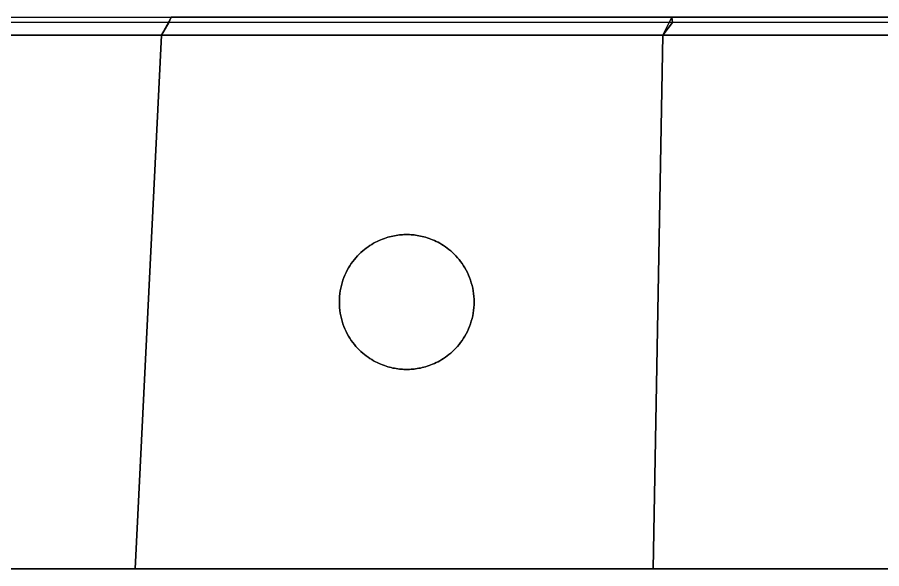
# Model space of a CAD drawing. Extents: x -229 to 199, y -36 to -26.
# Drawn here: x -214.15 to -199.72, y -35.33 to -26.13 of the extents above; entities that cross this region are included whole.
import ezdxf

# ---------------------------------------------------------------- set-up
doc = ezdxf.new("R2010")
doc.units = 0
doc.header["$MEASUREMENT"] = 0
doc.layers.add('IGES level 0', color=253, linetype='Continuous')

msp = doc.modelspace()

# ---------------------------------------------------------------- linework, layer by layer
for points in [[(-211.583, -26.13, -8.141), (-217.919, -26.128, -8.145), (-218.056, -26.428, -17.345), (-211.741, -26.428, -17.345)], [(-211.741, -26.428, -7.845), (-211.618, -26.216, -7.933), (-217.919, -26.216, -7.933), (-218.056, -26.428, -7.845)], [(-217.919, -26.216, -7.933), (-217.919, -26.128, -8.145), (-211.582, -26.128, -8.145), (-211.618, -26.216, -7.933)], [(-203.221, -26.128, -8.145), (-211.582, -26.128, -8.145), (-211.741, -26.428, -17.345), (-203.371, -26.428, -17.345)], [(-203.371, -26.428, -7.845), (-203.211, -26.216, -7.933), (-211.618, -26.216, -7.933), (-211.741, -26.428, -7.845)], [(-211.618, -26.216, -7.933), (-211.582, -26.128, -8.145), (-203.221, -26.128, -8.145), (-203.211, -26.216, -7.933)], [(-197.261, -26.128, -8.145), (-203.221, -26.128, -8.145), (-203.371, -26.428, -17.345), (-197.497, -26.428, -17.345)], [(-197.497, -26.428, -7.845), (-197.288, -26.216, -7.933), (-203.211, -26.215, -7.934), (-203.371, -26.428, -7.845)], [(-203.211, -26.215, -7.934), (-203.221, -26.128, -8.145), (-197.288, -26.128, -8.145), (-197.288, -26.216, -7.933)], [(-211.741, -26.428, -7.845), (-218.056, -26.428, -7.845), (-218.749, -35.328, -7.845), (-212.185, -35.328, -7.845)], [(-211.741, -26.428, -17.345), (-218.056, -26.428, -17.345), (-218.749, -35.328, -17.345), (-212.185, -35.328, -17.345)], [(-203.371, -26.428, -7.845), (-211.741, -26.428, -7.845), (-212.185, -35.328, -7.845), (-203.536, -35.328, -7.845)], [(-203.371, -26.428, -17.345), (-211.741, -26.428, -17.345), (-212.185, -35.328, -17.345), (-203.536, -35.328, -17.345)], [(-197.497, -26.428, -7.845), (-203.371, -26.428, -7.845), (-203.533, -35.328, -7.845), (-197.497, -35.328, -7.845)], [(-197.497, -26.428, -17.345), (-203.371, -26.428, -17.345), (-203.533, -35.328, -17.345), (-197.497, -35.328, -17.345)], [(-218.749, -35.328, -17.345), (-218.749, -35.328, -7.845), (-175.93, -35.328, -7.845), (-175.93, -35.328, -17.345)]]:
    msp.add_3dface(points)
at = {"layer": 'IGES level 0', "color": 253}
for points, knots in [([(-207.649, -32.003, -16.345), (-209.899, -32.003, -16.345), (-209.899, -29.753, -16.345), (-207.649, -29.753, -16.345), (-205.399, -29.753, -16.345), (-205.399, -32.003, -16.345), (-207.649, -32.003, -16.345)], [0, 0, 0, 0, 3.141593, 3.141593, 3.141593, 6.283185, 6.283185, 6.283185, 6.283185]), ([(-207.649, -32.003, -17.345), (-205.399, -32.003, -17.345), (-205.399, -29.753, -17.345), (-207.649, -29.753, -17.345), (-209.899, -29.753, -17.345), (-209.899, -32.003, -17.345), (-207.649, -32.003, -17.345)], [3.141593, 3.141593, 3.141593, 3.141593, 6.283185, 6.283185, 6.283185, 9.424778, 9.424778, 9.424778, 9.424778])]:
    msp.add_rational_spline(points, [1, 0.333333333333, 0.333333333333, 1, 0.333333333333, 0.333333333333, 1], degree=3, knots=knots, dxfattribs=at)

doc.saveas('drawing.dxf')
